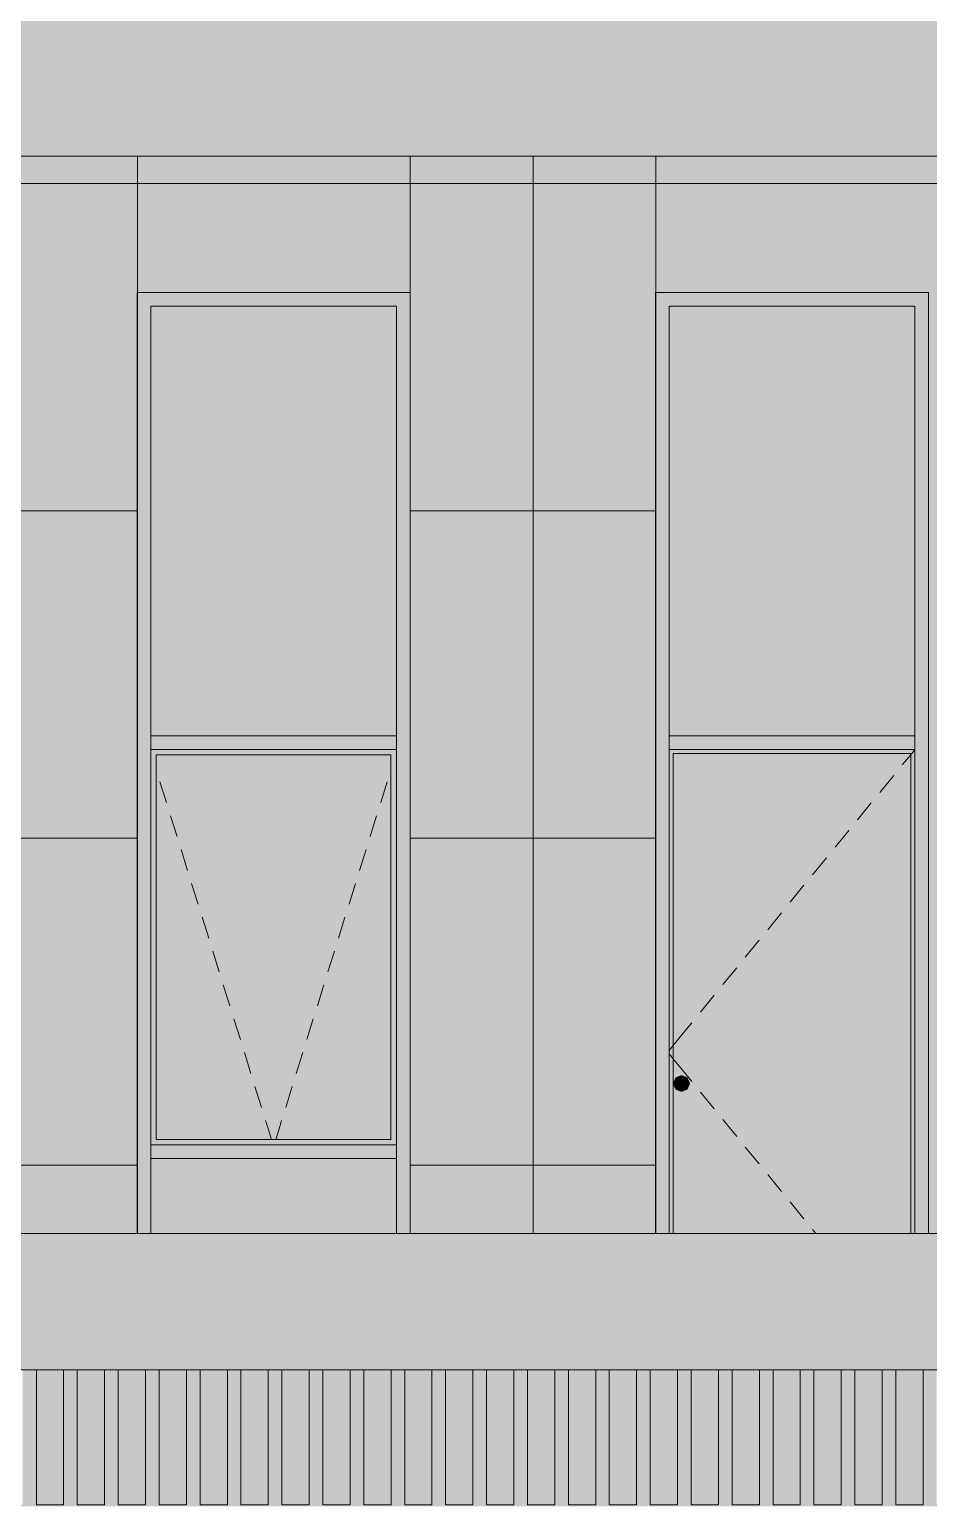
# Model space of a CAD drawing. Header units: millimetres. Extents: x 1499747 to 4230374, y -28481 to 441852.
# Drawn here: x 4114068 to 4117362, y 368581 to 373993 of the extents above; entities that cross this region are included whole.
import ezdxf

# ---------------------------------------------------------------- set-up
doc = ezdxf.new("R2010")
doc.units = ezdxf.units.MM
doc.header["$MEASUREMENT"] = 0
doc.layers.add('Чертеж и Рисунок', color=7, linetype='Continuous')

msp = doc.modelspace()

# ---------------------------------------------------------------- hatches: boundary and pattern name
at = {"layer": 'Чертеж и Рисунок', "linetype": 'Continuous', "lineweight": 0, "true_color": 0xbc9a89}
msp.add_hatch(color=33, dxfattribs=at).paths.add_polyline_path([(4127512.73411, 374028.37184), (4104262.66859, 374028.37184), (4104262.66859, 373528.37108), (4127512.73411, 373528.37108)])
at = {"layer": 'Чертеж и Рисунок', "linetype": 'Continuous', "lineweight": 0, "true_color": 0x868d8e}
msp.add_hatch(color=252, dxfattribs=at).paths.add_polyline_path([(4103762.66783, 373528.37108), (4103762.66783, 363828.35626), (4105062.69981, 363828.35626), (4105062.69981, 368078.36275), (4106062.70134, 368078.36275), (4106062.70134, 363828.35626), (4106962.70272, 363828.35626), (4106962.70272, 368078.36275), (4107962.70424, 368078.36275), (4107962.70424, 363828.35626), (4109187.70612, 363828.35626), (4109187.70612, 368578.36352), (4103892.62803, 368578.36352), (4103892.62803, 369078.36428), (4104523.05899, 369078.36428), (4104523.05899, 369578.36504), (4105062.19981, 369578.36504), (4105062.19981, 373028.37032), (4106062.20134, 373028.37032), (4106062.20134, 369578.36504), (4106962.30272, 369578.36504), (4106962.30272, 373028.37032), (4107962.30424, 373028.37032), (4107962.30424, 369578.36504), (4109763.20699, 369578.36504), (4109763.20699, 373028.37032), (4110763.20852, 373028.37032), (4110763.20852, 369578.36504), (4111662.8099, 369578.36504), (4111662.8099, 373028.37032), (4112662.81142, 373028.37032), (4112662.81142, 369578.36504), (4114462.21417, 369578.36504), (4114462.21417, 373028.37032), (4115462.2157, 373028.37032), (4115462.2157, 369578.36504), (4116362.21708, 369578.36504), (4116362.21708, 373028.37032), (4117362.2186, 373028.37032), (4117362.2186, 369578.36504), (4118512.72036, 369578.36504), (4118512.72036, 369078.36428), (4119262.72151, 369078.36428), (4119262.72151, 373028.37032), (4120262.72304, 373028.37032), (4120262.72304, 369078.36428), (4121162.72441, 369078.36428), (4121162.72441, 373028.37032), (4122162.72594, 373028.37032), (4122162.72594, 369078.36428), (4122662.7267, 369078.36428), (4122662.7267, 373528.37108)])
at = {"layer": 'Чертеж и Рисунок', "linetype": 'Continuous', "lineweight": 0, "true_color": 0x2e2e2e}
for points in [[(4115462.1157, 373028.37032), (4114462.21417, 373028.37032), (4114512.21425, 372978.37024), (4115412.21563, 372978.37024)], [(4114462.21417, 373028.37032), (4114462.21417, 371378.36779), (4114512.21425, 371378.36779), (4114512.21425, 372978.37024)], [(4115462.1157, 373028.37032), (4115412.21563, 372978.37024), (4115412.21563, 371378.36779), (4115462.2157, 371378.36779), (4115462.2157, 373028.37032)], [(4117362.1186, 373028.37032), (4116362.21708, 373028.37032), (4116412.21715, 372978.37024), (4117312.21853, 372978.37024)], [(4116362.21708, 373028.37032), (4116362.21708, 371378.36779), (4116412.21715, 371378.36779), (4116412.21715, 372978.37024)], [(4117312.21853, 371378.36779), (4117362.2186, 371378.36779), (4117362.2186, 373028.37032), (4117362.1186, 373028.37032), (4117312.21853, 372978.37024)], [(4114512.21425, 371403.36783), (4114512.21425, 371353.36776), (4115412.21563, 371353.36776), (4115412.21563, 371403.36783)], [(4117312.21853, 371403.36783), (4116412.21715, 371403.36783), (4116412.21715, 371353.36776), (4117312.21853, 371353.36776)], [(4114462.21417, 371378.36779), (4114462.21417, 369878.3655), (4114512.21425, 369878.3655), (4114512.21425, 371378.36779)], [(4115462.2157, 369878.3655), (4115462.2157, 371378.36779), (4115412.21563, 371378.36779), (4115412.21563, 369878.3655)], [(4116362.21708, 371378.36779), (4116362.21708, 369578.36504), (4116412.21715, 369578.36504), (4116412.21715, 371378.36779)], [(4117312.21853, 371378.36779), (4117312.21853, 369578.36504), (4117362.2186, 369578.36504), (4117362.2186, 371378.36779)], [(4114512.21425, 369903.36554), (4114512.21425, 369853.36546), (4115412.21563, 369853.36546), (4115412.21563, 369903.36554)], [(4114462.21417, 369878.3655), (4114462.21417, 369578.36504), (4114512.21425, 369578.36504), (4114512.21425, 369878.3655)], [(4115412.21563, 369878.3655), (4115412.21563, 369578.36504), (4115462.2157, 369578.36504), (4115462.2157, 369878.3655)], [(4105023.09975, 369078.36428), (4118012.7196, 369078.36428), (4118012.7196, 369578.36504), (4105023.09975, 369578.36504)]]:
    msp.add_hatch(color=250, dxfattribs=at).paths.add_polyline_path(points)
at = {"layer": 'Чертеж и Рисунок', "linetype": 'Continuous', "lineweight": 0, "true_color": 0x84adf9}
for points in [[(4115412.21563, 372978.37024), (4114512.21425, 372978.37024), (4114512.21425, 371403.36783), (4115412.21563, 371403.36783)], [(4117312.21853, 372978.37024), (4116412.21715, 372978.37024), (4116412.21715, 371403.36783), (4117312.21853, 371403.36783)], [(4114532.21428, 369923.36557), (4115392.21559, 369923.36557), (4115392.21559, 371333.36773), (4114532.21428, 371333.36773)], [(4114512.21425, 369853.36546), (4114512.21425, 369578.36504), (4115412.21563, 369578.36504), (4115412.21563, 369853.36546)]]:
    msp.add_hatch(color=161, dxfattribs=at).paths.add_polyline_path(points)
at = {"layer": 'Чертеж и Рисунок', "linetype": 'Continuous', "lineweight": 0, "true_color": 0xf7fdff}
for points in [[(4114512.21425, 369903.36554), (4114532.21428, 369923.36557), (4114532.21428, 371333.36773), (4114512.21425, 371353.36776)], [(4115412.21563, 371353.36776), (4114512.21425, 371353.36776), (4114532.21428, 371333.36773), (4115392.21559, 371333.36773)], [(4115412.21563, 369903.36554), (4115412.21563, 371353.36776), (4115392.21559, 371333.36773), (4115392.21559, 369923.36557)], [(4116412.21715, 369578.36504), (4116427.21718, 369578.36504), (4116427.21718, 371338.36773), (4116412.21715, 371353.36776)], [(4116412.21715, 371353.36776), (4116427.21718, 371338.36773), (4117297.21851, 371338.36773), (4117312.21853, 371353.36776)], [(4117297.21851, 369578.36504), (4117312.21853, 369578.36504), (4117312.21853, 371353.36776), (4117297.21851, 371338.36773)], [(4115412.21563, 369903.36554), (4115392.21559, 369923.36557), (4114532.21428, 369923.36557), (4114512.21425, 369903.36554)]]:
    msp.add_hatch(color=7, dxfattribs=at).paths.add_polyline_path(points)
at = {"layer": 'Чертеж и Рисунок', "linetype": 'Continuous', "lineweight": 0, "true_color": 0x84adf9}
h = msp.add_hatch(color=161, dxfattribs=at)
h.paths.add_polyline_path([(4116427.21718, 371338.36773), (4116427.21718, 369578.36504), (4117297.21851, 369578.36504), (4117297.21851, 371338.36773)])
h.paths.add_polyline_path([(4116427.41718, 370128.36588), (4116436.11719, 370149.46592), (4116457.21722, 370158.16593), (4116478.21725, 370149.46592), (4116486.91727, 370128.36588), (4116478.21725, 370107.36585), (4116457.21722, 370098.66584), (4116436.11719, 370107.36585)], flags=0)
at = {"layer": 'Чертеж и Рисунок', "linetype": 'Continuous', "lineweight": 0, "true_color": 0x6e2a0f}
for points in [[(4116442.2172, 370143.46591), (4116457.21722, 370149.66592), (4116457.21722, 370158.16593), (4116436.11719, 370149.46592)], [(4116457.21722, 370149.66592), (4116472.21724, 370143.46591), (4116478.21725, 370149.46592), (4116457.21722, 370158.16593)], [(4116435.91719, 370128.36588), (4116442.2172, 370143.46591), (4116436.11719, 370149.46592), (4116427.41718, 370128.36588)], [(4116442.2172, 370113.36586), (4116435.91719, 370128.36588), (4116427.41718, 370128.36588), (4116436.11719, 370107.36585)], [(4116440.9172, 370128.36588), (4116445.7172, 370139.8659), (4116442.2172, 370143.46591), (4116435.91719, 370128.36588)], [(4116445.7172, 370116.86587), (4116440.9172, 370128.36588), (4116435.91719, 370128.36588), (4116442.2172, 370113.36586)], [(4116457.21722, 370107.16585), (4116442.2172, 370113.36586), (4116436.11719, 370107.36585), (4116457.21722, 370098.66584)], [(4116445.9172, 370128.36588), (4116449.21721, 370136.3659), (4116445.7172, 370139.8659), (4116440.9172, 370128.36588)], [(4116449.21721, 370120.36587), (4116445.9172, 370128.36588), (4116440.9172, 370128.36588), (4116445.7172, 370116.86587)], [(4116445.7172, 370139.8659), (4116457.21722, 370144.66591), (4116457.21722, 370149.66592), (4116442.2172, 370143.46591)], [(4116457.21722, 370112.16586), (4116445.7172, 370116.86587), (4116442.2172, 370113.36586), (4116457.21722, 370107.16585)], [(4116449.21721, 370136.3659), (4116457.21722, 370139.7659), (4116457.21722, 370144.66591), (4116445.7172, 370139.8659)], [(4116457.21722, 370117.06587), (4116449.21721, 370120.36587), (4116445.7172, 370116.86587), (4116457.21722, 370112.16586)], [(4116446.71721, 370128.36588), (4116449.71721, 370120.96587), (4116455.71722, 370118.56587), (4116455.71722, 370138.2659), (4116449.71721, 370135.8659)], [(4116458.71722, 370135.4659), (4116458.71722, 370138.3659), (4116455.71722, 370138.3659), (4116455.71722, 370135.4659)], [(4116458.71722, 370128.36588), (4116458.71722, 370135.4659), (4116455.71722, 370135.4659), (4116455.71722, 370128.36588)], [(4116458.71722, 370121.36587), (4116458.71722, 370128.36588), (4116455.71722, 370128.36588), (4116455.71722, 370121.36587)], [(4116458.71722, 370118.36587), (4116458.71722, 370121.36587), (4116455.71722, 370121.36587), (4116455.71722, 370118.36587)], [(4116456.01722, 370138.3659), (4116458.41722, 370138.3659), (4116457.21722, 370138.8659)], [(4116456.01722, 370118.36587), (4116457.21722, 370117.86587), (4116458.41722, 370118.36587)], [(4116457.21722, 370144.66591), (4116468.71724, 370139.8659), (4116472.21724, 370143.46591), (4116457.21722, 370149.66592)], [(4116457.21722, 370139.7659), (4116465.21723, 370136.3659), (4116468.71724, 370139.8659), (4116457.21722, 370144.66591)], [(4116465.21723, 370120.36587), (4116457.21722, 370117.06587), (4116457.21722, 370112.16586), (4116468.71724, 370116.86587)], [(4116468.71724, 370116.86587), (4116457.21722, 370112.16586), (4116457.21722, 370107.16585), (4116472.21724, 370113.36586)], [(4116472.21724, 370113.36586), (4116457.21722, 370107.16585), (4116457.21722, 370098.66584), (4116478.21725, 370107.36585)], [(4116458.71722, 370138.2659), (4116458.71722, 370118.56587), (4116464.61723, 370120.96587), (4116467.71724, 370128.36588), (4116464.61723, 370135.8659)], [(4116465.21723, 370136.3659), (4116468.51724, 370128.36588), (4116473.41725, 370128.36588), (4116468.71724, 370139.8659)], [(4116468.51724, 370128.36588), (4116465.21723, 370120.36587), (4116468.71724, 370116.86587), (4116473.41725, 370128.36588)], [(4116468.71724, 370139.8659), (4116473.41725, 370128.36588), (4116478.41725, 370128.36588), (4116472.21724, 370143.46591)], [(4116473.41725, 370128.36588), (4116468.71724, 370116.86587), (4116472.21724, 370113.36586), (4116478.41725, 370128.36588)], [(4116472.21724, 370143.46591), (4116478.41725, 370128.36588), (4116486.91727, 370128.36588), (4116478.21725, 370149.46592)], [(4116478.41725, 370128.36588), (4116472.21724, 370113.36586), (4116478.21725, 370107.36585), (4116486.91727, 370128.36588)]]:
    msp.add_hatch(color=26, dxfattribs=at).paths.add_polyline_path(points)
h = msp.add_hatch(color=26, dxfattribs=at)
h.paths.add_polyline_path([(4116445.9172, 370128.36588), (4116449.21721, 370120.36587), (4116457.21722, 370117.06587), (4116465.21723, 370120.36587), (4116468.51724, 370128.36588), (4116465.21723, 370136.3659), (4116457.21722, 370139.7659), (4116449.21721, 370136.3659)])
h.paths.add_polyline_path([(4116446.71721, 370128.36588), (4116449.71721, 370135.8659), (4116455.71722, 370138.2659), (4116455.71722, 370138.3659), (4116456.01722, 370138.3659), (4116457.21722, 370138.8659), (4116458.41722, 370138.3659), (4116458.71722, 370138.3659), (4116458.71722, 370138.2659), (4116464.61723, 370135.8659), (4116467.71724, 370128.36588), (4116464.61723, 370120.96587), (4116458.71722, 370118.56587), (4116458.71722, 370118.36587), (4116458.41722, 370118.36587), (4116457.21722, 370117.86587), (4116456.01722, 370118.36587), (4116455.71722, 370118.36587), (4116455.71722, 370118.56587), (4116449.71721, 370120.96587)], flags=0)
at = {"layer": 'Чертеж и Рисунок', "linetype": 'Continuous', "lineweight": 0, "true_color": 0xffffff}
msp.add_hatch(color=7, dxfattribs=at).paths.add_polyline_path([(4105092.69986, 369078.36428), (4105023.09975, 369078.36428), (4105023.09975, 368578.36352), (4118012.7196, 368578.36352), (4118012.7196, 369078.36428), (4117942.71949, 369078.36428), (4117942.71949, 368583.76352), (4117842.71934, 368583.76352), (4117842.71934, 369078.36428), (4117792.71926, 369078.36428), (4117792.71926, 368583.76352), (4117692.71911, 368583.76352), (4117692.71911, 369078.36428), (4117642.71903, 369078.36428), (4117642.71903, 368583.76352), (4117542.71888, 368583.76352), (4117542.71888, 369078.36428), (4117492.7188, 369078.36428), (4117492.7188, 368583.76352), (4117392.71865, 368583.76352), (4117392.71865, 369078.36428), (4117342.71857, 369078.36428), (4117342.71857, 368583.76352), (4117242.71842, 368583.76352), (4117242.71842, 369078.36428), (4117192.71835, 369078.36428), (4117192.71835, 368583.76352), (4117092.71819, 368583.76352), (4117092.71819, 369078.36428), (4117042.71812, 369078.36428), (4117042.71812, 368583.76352), (4116942.71796, 368583.76352), (4116942.71796, 369078.36428), (4116892.71789, 369078.36428), (4116892.71789, 368583.76352), (4116792.71773, 368583.76352), (4116792.71773, 369078.36428), (4116742.71766, 369078.36428), (4116742.71766, 368583.76352), (4116642.71751, 368583.76352), (4116642.71751, 369078.36428), (4116592.71743, 369078.36428), (4116592.71743, 368583.76352), (4116492.71728, 368583.76352), (4116492.71728, 369078.36428), (4116442.7172, 369078.36428), (4116442.7172, 368583.76352), (4116342.71705, 368583.76352), (4116342.71705, 369078.36428), (4116292.71697, 369078.36428), (4116292.71697, 368583.76352), (4116192.71682, 368583.76352), (4116192.71682, 369078.36428), (4116142.71674, 369078.36428), (4116142.71674, 368583.76352), (4116042.71659, 368583.76352), (4116042.71659, 369078.36428), (4115992.71651, 369078.36428), (4115992.71651, 368583.76352), (4115892.71636, 368583.76352), (4115892.71636, 369078.36428), (4115842.71628, 369078.36428), (4115842.71628, 368583.76352), (4115742.71613, 368583.76352), (4115742.71613, 369078.36428), (4115692.71605, 369078.36428), (4115692.71605, 368583.76352), (4115592.7159, 368583.76352), (4115592.7159, 369078.36428), (4115542.71582, 369078.36428), (4115542.71582, 368583.76352), (4115442.71567, 368583.76352), (4115442.71567, 369078.36428), (4115392.7156, 369078.36428), (4115392.7156, 368583.76352), (4115292.71544, 368583.76352), (4115292.71544, 369078.36428), (4115242.71537, 369078.36428), (4115242.71537, 368583.76352), (4115142.71521, 368583.76352), (4115142.71521, 369078.36428), (4115092.71514, 369078.36428), (4115092.71514, 368583.76352), (4114992.71498, 368583.76352), (4114992.71498, 369078.36428), (4114942.71491, 369078.36428), (4114942.71491, 368583.76352), (4114842.71476, 368583.76352), (4114842.71476, 369078.36428), (4114792.71468, 369078.36428), (4114792.71468, 368583.76352), (4114692.71453, 368583.76352), (4114692.71453, 369078.36428), (4114642.71445, 369078.36428), (4114642.71445, 368583.76352), (4114542.7143, 368583.76352), (4114542.7143, 369078.36428), (4114492.71422, 369078.36428), (4114492.71422, 368583.76352), (4114392.71407, 368583.76352), (4114392.71407, 369078.36428), (4114342.71399, 369078.36428), (4114342.71399, 368583.76352), (4114242.71384, 368583.76352), (4114242.71384, 369078.36428), (4114192.71376, 369078.36428), (4114192.71376, 368583.76352), (4114092.71361, 368583.76352), (4114092.71361, 369078.36428), (4114042.71353, 369078.36428), (4114042.71353, 368583.76352), (4113942.71338, 368583.76352), (4113942.71338, 369078.36428), (4113892.7133, 369078.36428), (4113892.7133, 368583.76352), (4113792.71315, 368583.76352), (4113792.71315, 369078.36428), (4113742.71307, 369078.36428), (4113742.71307, 368583.76352), (4113642.71292, 368583.76352), (4113642.71292, 369078.36428), (4113592.71285, 369078.36428), (4113592.71285, 368583.76352), (4113492.71269, 368583.76352), (4113492.71269, 369078.36428), (4113442.71262, 369078.36428), (4113442.71262, 368583.76352), (4113342.71246, 368583.76352), (4113342.71246, 369078.36428), (4113292.71239, 369078.36428), (4113292.71239, 368583.76352), (4113192.71223, 368583.76352), (4113192.71223, 369078.36428), (4113142.71216, 369078.36428), (4113142.71216, 368583.76352), (4113042.71201, 368583.76352), (4113042.71201, 369078.36428), (4112992.71193, 369078.36428), (4112992.71193, 368583.76352), (4112892.71178, 368583.76352), (4112892.71178, 369078.36428), (4112842.7117, 369078.36428), (4112842.7117, 368583.76352), (4112742.71155, 368583.76352), (4112742.71155, 369078.36428), (4112692.71147, 369078.36428), (4112692.71147, 368583.76352), (4112592.71132, 368583.76352), (4112592.71132, 369078.36428), (4112542.71124, 369078.36428), (4112542.71124, 368583.76352), (4112442.71109, 368583.76352), (4112442.71109, 369078.36428), (4112392.71101, 369078.36428), (4112392.71101, 368583.76352), (4112292.71086, 368583.76352), (4112292.71086, 369078.36428), (4112242.71078, 369078.36428), (4112242.71078, 368583.76352), (4112142.71063, 368583.76352), (4112142.71063, 369078.36428), (4112092.71055, 369078.36428), (4112092.71055, 368583.76352), (4111992.7104, 368583.76352), (4111992.7104, 369078.36428), (4111942.71032, 369078.36428), (4111942.71032, 368583.76352), (4111842.71017, 368583.76352), (4111842.71017, 369078.36428), (4111792.7101, 369078.36428), (4111792.7101, 368583.76352), (4111692.70994, 368583.76352), (4111692.70994, 369078.36428), (4111642.70987, 369078.36428), (4111642.70987, 368583.76352), (4111542.70971, 368583.76352), (4111542.70971, 369078.36428), (4111492.70964, 369078.36428), (4111492.70964, 368583.76352), (4111392.70948, 368583.76352), (4111392.70948, 369078.36428), (4111342.70941, 369078.36428), (4111342.70941, 368583.76352), (4111242.70926, 368583.76352), (4111242.70926, 369078.36428), (4111192.70918, 369078.36428), (4111192.70918, 368583.76352), (4111092.70903, 368583.76352), (4111092.70903, 369078.36428), (4111042.70895, 369078.36428), (4111042.70895, 368583.76352), (4110942.7088, 368583.76352), (4110942.7088, 369078.36428), (4110892.70872, 369078.36428), (4110892.70872, 368583.76352), (4110792.70857, 368583.76352), (4110792.70857, 369078.36428), (4110742.70849, 369078.36428), (4110742.70849, 368583.76352), (4110642.70834, 368583.76352), (4110642.70834, 369078.36428), (4110592.70826, 369078.36428), (4110592.70826, 368583.76352), (4110492.70811, 368583.76352), (4110492.70811, 369078.36428), (4110442.70803, 369078.36428), (4110442.70803, 368583.76352), (4110342.70788, 368583.76352), (4110342.70788, 369078.36428), (4110292.7078, 369078.36428), (4110292.7078, 368583.76352), (4110192.70765, 368583.76352), (4110192.70765, 369078.36428), (4110142.70757, 369078.36428), (4110142.70757, 368583.76352), (4110042.70742, 368583.76352), (4110042.70742, 369078.36428), (4109992.70735, 369078.36428), (4109992.70735, 368583.76352), (4109892.70719, 368583.76352), (4109892.70719, 369078.36428), (4109842.70712, 369078.36428), (4109842.70712, 368583.76352), (4109742.70696, 368583.76352), (4109742.70696, 369078.36428), (4109692.70689, 369078.36428), (4109692.70689, 368583.76352), (4109592.70673, 368583.76352), (4109592.70673, 369078.36428), (4109542.70666, 369078.36428), (4109542.70666, 368583.76352), (4109442.70651, 368583.76352), (4109442.70651, 369078.36428), (4109392.70643, 369078.36428), (4109392.70643, 368583.76352), (4109292.70628, 368583.76352), (4109292.70628, 369078.36428), (4109242.7062, 369078.36428), (4109242.7062, 368583.76352), (4109142.70605, 368583.76352), (4109142.70605, 369078.36428), (4109092.70597, 369078.36428), (4109092.70597, 368583.76352), (4108992.70582, 368583.76352), (4108992.70582, 369078.36428), (4108942.70574, 369078.36428), (4108942.70574, 368583.76352), (4108842.70559, 368583.76352), (4108842.70559, 369078.36428), (4108792.70551, 369078.36428), (4108792.70551, 368583.76352), (4108692.70536, 368583.76352), (4108692.70536, 369078.36428), (4108642.70528, 369078.36428), (4108642.70528, 368583.76352), (4108542.70513, 368583.76352), (4108542.70513, 369078.36428), (4108492.70505, 369078.36428), (4108492.70505, 368583.76352), (4108392.7049, 368583.76352), (4108392.7049, 369078.36428), (4108342.70482, 369078.36428), (4108342.70482, 368583.76352), (4108242.70467, 368583.76352), (4108242.70467, 369078.36428), (4108192.7046, 369078.36428), (4108192.7046, 368583.76352), (4108092.70444, 368583.76352), (4108092.70444, 369078.36428), (4108042.70437, 369078.36428), (4108042.70437, 368583.76352), (4107942.70421, 368583.76352), (4107942.70421, 369078.36428), (4107892.70414, 369078.36428), (4107892.70414, 368583.76352), (4107792.70398, 368583.76352), (4107792.70398, 369078.36428), (4107742.70391, 369078.36428), (4107742.70391, 368583.76352), (4107642.70376, 368583.76352), (4107642.70376, 369078.36428), (4107592.70368, 369078.36428), (4107592.70368, 368583.76352), (4107492.70353, 368583.76352), (4107492.70353, 369078.36428), (4107442.70345, 369078.36428), (4107442.70345, 368583.76352), (4107342.7033, 368583.76352), (4107342.7033, 369078.36428), (4107292.70322, 369078.36428), (4107292.70322, 368583.76352), (4107192.70307, 368583.76352), (4107192.70307, 369078.36428), (4107142.70299, 369078.36428), (4107142.70299, 368583.76352), (4107042.70284, 368583.76352), (4107042.70284, 369078.36428), (4106992.70276, 369078.36428), (4106992.70276, 368583.76352), (4106892.70261, 368583.76352), (4106892.70261, 369078.36428), (4106842.70253, 369078.36428), (4106842.70253, 368583.76352), (4106742.70238, 368583.76352), (4106742.70238, 369078.36428), (4106692.7023, 369078.36428), (4106692.7023, 368583.76352), (4106592.70215, 368583.76352), (4106592.70215, 369078.36428), (4106542.70207, 369078.36428), (4106542.70207, 368583.76352), (4106442.70192, 368583.76352), (4106442.70192, 369078.36428), (4106392.70185, 369078.36428), (4106392.70185, 368583.76352), (4106292.70169, 368583.76352), (4106292.70169, 369078.36428), (4106242.70162, 369078.36428), (4106242.70162, 368583.76352), (4106142.70146, 368583.76352), (4106142.70146, 369078.36428), (4106092.70139, 369078.36428), (4106092.70139, 368583.76352), (4105992.70123, 368583.76352), (4105992.70123, 369078.36428), (4105942.70116, 369078.36428), (4105942.70116, 368583.76352), (4105842.70101, 368583.76352), (4105842.70101, 369078.36428), (4105792.70093, 369078.36428), (4105792.70093, 368583.76352), (4105692.70078, 368583.76352), (4105692.70078, 369078.36428), (4105642.7007, 369078.36428), (4105642.7007, 368583.76352), (4105542.70055, 368583.76352), (4105542.70055, 369078.36428), (4105492.70047, 369078.36428), (4105492.70047, 368583.76352), (4105392.70032, 368583.76352), (4105392.70032, 369078.36428), (4105342.70024, 369078.36428), (4105342.70024, 368583.76352), (4105242.70009, 368583.76352), (4105242.70009, 369078.36428), (4105192.70001, 369078.36428), (4105192.70001, 368583.76352), (4105092.69986, 368583.76352)])
at = {"layer": 'Чертеж и Рисунок', "linetype": 'Continuous', "lineweight": 0, "true_color": 0x3264ff}
for points in [[(4114092.71361, 369078.36428), (4114092.71361, 368583.76352), (4114192.71376, 368583.76352), (4114192.71376, 369078.36428)], [(4114242.71384, 369078.36428), (4114242.71384, 368583.76352), (4114342.71399, 368583.76352), (4114342.71399, 369078.36428)], [(4114542.7143, 369078.36428), (4114542.7143, 368583.76352), (4114642.71445, 368583.76352), (4114642.71445, 369078.36428)], [(4114692.71453, 369078.36428), (4114692.71453, 368583.76352), (4114792.71468, 368583.76352), (4114792.71468, 369078.36428)], [(4114842.71476, 369078.36428), (4114842.71476, 368583.76352), (4114942.71491, 368583.76352), (4114942.71491, 369078.36428)], [(4114992.71498, 369078.36428), (4114992.71498, 368583.76352), (4115092.71514, 368583.76352), (4115092.71514, 369078.36428)], [(4115142.71521, 369078.36428), (4115142.71521, 368583.76352), (4115242.71537, 368583.76352), (4115242.71537, 369078.36428)], [(4115292.71544, 369078.36428), (4115292.71544, 368583.76352), (4115392.7156, 368583.76352), (4115392.7156, 369078.36428)], [(4115742.71613, 369078.36428), (4115742.71613, 368583.76352), (4115842.71628, 368583.76352), (4115842.71628, 369078.36428)], [(4115892.71636, 369078.36428), (4115892.71636, 368583.76352), (4115992.71651, 368583.76352), (4115992.71651, 369078.36428)], [(4116042.71659, 369078.36428), (4116042.71659, 368583.76352), (4116142.71674, 368583.76352), (4116142.71674, 369078.36428)], [(4116492.71728, 369078.36428), (4116492.71728, 368583.76352), (4116592.71743, 368583.76352), (4116592.71743, 369078.36428)], [(4116642.71751, 369078.36428), (4116642.71751, 368583.76352), (4116742.71766, 368583.76352), (4116742.71766, 369078.36428)]]:
    msp.add_hatch(color=150, dxfattribs=at).paths.add_polyline_path(points)
at = {"layer": 'Чертеж и Рисунок', "linetype": 'Continuous', "lineweight": 0, "true_color": 0xfcfb00}
for points in [[(4114392.71407, 369078.36428), (4114392.71407, 368583.76352), (4114492.71422, 368583.76352), (4114492.71422, 369078.36428)], [(4115442.71567, 368583.76352), (4115542.71582, 368583.76352), (4115542.71582, 369078.36428), (4115442.71567, 369078.36428)], [(4115592.7159, 369078.36428), (4115592.7159, 368583.76352), (4115692.71605, 368583.76352), (4115692.71605, 369078.36428)], [(4116792.71773, 369078.36428), (4116792.71773, 368583.76352), (4116892.71789, 368583.76352), (4116892.71789, 369078.36428)], [(4116942.71796, 369078.36428), (4116942.71796, 368583.76352), (4117042.71812, 368583.76352), (4117042.71812, 369078.36428)], [(4117092.71819, 369078.36428), (4117092.71819, 368583.76352), (4117192.71835, 368583.76352), (4117192.71835, 369078.36428)], [(4117242.71842, 369078.36428), (4117242.71842, 368583.76352), (4117342.71857, 368583.76352), (4117342.71857, 369078.36428)]]:
    msp.add_hatch(color=2, dxfattribs=at).paths.add_polyline_path(points)
at = {"layer": 'Чертеж и Рисунок', "linetype": 'Continuous', "lineweight": 0, "true_color": 0xec4f13}
for points in [[(4116192.71682, 369078.36428), (4116192.71682, 368583.76352), (4116292.71697, 368583.76352), (4116292.71697, 369078.36428)], [(4116342.71705, 369078.36428), (4116342.71705, 368583.76352), (4116442.7172, 368583.76352), (4116442.7172, 369078.36428)]]:
    msp.add_hatch(color=20, dxfattribs=at).paths.add_polyline_path(points)

# ---------------------------------------------------------------- linework, layer by layer
at = {"layer": 'Чертеж и Рисунок', "color": 7, "linetype": 'Continuous', "lineweight": 5}
for points in [[(4104262.66859, 373528.37108), (4127512.73411, 373528.37108)], [(4114462.21417, 369578.36504), (4114462.21417, 373028.37032)], [(4114462.21417, 373028.37032), (4115462.2157, 373028.37032)], [(4115462.2157, 373028.37032), (4115462.2157, 369578.36504)], [(4116362.21708, 369578.36504), (4116362.21708, 373028.37032)], [(4116362.21708, 373028.37032), (4117362.2186, 373028.37032)], [(4117362.2186, 373028.37032), (4117362.2186, 369578.36504)], [(4115412.21563, 372978.37024), (4114512.21425, 372978.37024)], [(4114512.21425, 371403.36783), (4114512.21425, 372978.37024)], [(4115412.21563, 371403.36783), (4115412.21563, 372978.37024)], [(4117312.21853, 372978.37024), (4116412.21715, 372978.37024)], [(4116412.21715, 371403.36783), (4116412.21715, 372978.37024)], [(4117312.21853, 371378.36779), (4117312.21853, 372978.37024)], [(4114512.21425, 371378.36779), (4114512.21425, 371403.36783)], [(4115412.21563, 371403.36783), (4114512.21425, 371403.36783)], [(4115412.21563, 371378.36779), (4115412.21563, 371403.36783)], [(4116412.21715, 371378.36779), (4116412.21715, 371403.36783)], [(4116412.21715, 371403.36783), (4117312.21853, 371403.36783)], [(4114512.21425, 371353.36776), (4114512.21425, 371378.36779)], [(4115412.21563, 371353.36776), (4114512.21425, 371353.36776)], [(4114512.21425, 369903.36554), (4114512.21425, 371353.36776)], [(4115412.21563, 371353.36776), (4115412.21563, 371378.36779)], [(4115412.21563, 369903.36554), (4115412.21563, 371353.36776)], [(4116412.21715, 371353.36776), (4116412.21715, 371378.36779)], [(4116412.21715, 371353.36776), (4117312.21853, 371353.36776)], [(4116412.21715, 369578.36504), (4116412.21715, 371353.36776)], [(4117312.21853, 369578.36504), (4117312.21853, 371378.36779)], [(4114532.21428, 371333.36773), (4114532.21428, 369923.36557)], [(4115392.21559, 371333.36773), (4114532.21428, 371333.36773)], [(4115392.21559, 369923.36557), (4115392.21559, 371333.36773)], [(4117297.21851, 371338.36773), (4116427.21718, 371338.36773)], [(4116427.21718, 371338.36773), (4116427.21718, 369578.36504)], [(4117297.21851, 369578.36504), (4117297.21851, 371338.36773)], [(4116457.21722, 370158.16593), (4116436.11719, 370149.46592)], [(4116478.21725, 370149.46592), (4116457.21722, 370158.16593)], [(4116436.11719, 370149.46592), (4116427.41718, 370128.36588)], [(4116427.41718, 370128.36588), (4116436.11719, 370107.36585)], [(4116436.11719, 370107.36585), (4116457.21722, 370098.66584)], [(4116449.21721, 370136.3659), (4116445.9172, 370128.36588)], [(4116445.9172, 370128.36588), (4116449.21721, 370120.36587)], [(4116449.71721, 370135.8659), (4116446.71721, 370128.36588)], [(4116446.71721, 370128.36588), (4116449.71721, 370120.96587)], [(4116457.21722, 370139.7659), (4116449.21721, 370136.3659)], [(4116449.21721, 370120.36587), (4116457.21722, 370117.06587)], [(4116455.71722, 370138.2659), (4116449.71721, 370135.8659)], [(4116449.71721, 370120.96587), (4116455.71722, 370118.56587)], [(4116455.71722, 370135.4659), (4116455.71722, 370138.3659)], [(4116456.01722, 370138.3659), (4116455.71722, 370138.3659)], [(4116455.71722, 370128.36588), (4116455.71722, 370135.4659)], [(4116455.71722, 370121.36587), (4116455.71722, 370128.36588)], [(4116455.71722, 370118.36587), (4116455.71722, 370121.36587)], [(4116456.01722, 370118.36587), (4116455.71722, 370118.36587)], [(4116457.21722, 370138.8659), (4116456.01722, 370138.3659)], [(4116458.41722, 370138.3659), (4116456.01722, 370138.3659)], [(4116456.01722, 370118.36587), (4116457.21722, 370117.86587)], [(4116458.41722, 370118.36587), (4116456.01722, 370118.36587)], [(4116465.21723, 370136.3659), (4116457.21722, 370139.7659)], [(4116458.41722, 370138.3659), (4116457.21722, 370138.8659)], [(4116457.21722, 370117.06587), (4116465.21723, 370120.36587)], [(4116457.21722, 370117.86587), (4116458.41722, 370118.36587)], [(4116457.21722, 370098.66584), (4116478.21725, 370107.36585)], [(4116458.71722, 370138.3659), (4116458.41722, 370138.3659)], [(4116458.71722, 370118.36587), (4116458.41722, 370118.36587)], [(4116458.71722, 370135.4659), (4116458.71722, 370138.3659)], [(4116464.61723, 370135.8659), (4116458.71722, 370138.2659)], [(4116458.71722, 370128.36588), (4116458.71722, 370135.4659)], [(4116458.71722, 370121.36587), (4116458.71722, 370128.36588)], [(4116458.71722, 370118.36587), (4116458.71722, 370121.36587)], [(4116458.71722, 370118.56587), (4116464.61723, 370120.96587)], [(4116467.71724, 370128.36588), (4116464.61723, 370135.8659)], [(4116464.61723, 370120.96587), (4116467.71724, 370128.36588)], [(4116468.51724, 370128.36588), (4116465.21723, 370136.3659)], [(4116465.21723, 370120.36587), (4116468.51724, 370128.36588)], [(4116486.91727, 370128.36588), (4116478.21725, 370149.46592)], [(4116478.21725, 370107.36585), (4116486.91727, 370128.36588)], [(4114512.21425, 369878.3655), (4114512.21425, 369903.36554)], [(4115412.21563, 369903.36554), (4114512.21425, 369903.36554)], [(4114532.21428, 369923.36557), (4115392.21559, 369923.36557)], [(4115412.21563, 369878.3655), (4115412.21563, 369903.36554)], [(4114512.21425, 369853.36546), (4114512.21425, 369878.3655)], [(4115412.21563, 369853.36546), (4114512.21425, 369853.36546)], [(4114512.21425, 369578.36504), (4114512.21425, 369853.36546)], [(4115412.21563, 369853.36546), (4115412.21563, 369878.3655)], [(4115412.21563, 369578.36504), (4115412.21563, 369853.36546)], [(4105023.09975, 369578.36504), (4118012.7196, 369578.36504)], [(4105023.09975, 369078.36428), (4118012.7196, 369078.36428)], [(4114092.71361, 368583.76352), (4114092.71361, 369078.36428)], [(4114192.71376, 368583.76352), (4114192.71376, 369078.36428)], [(4114242.71384, 368583.76352), (4114242.71384, 369078.36428)], [(4114342.71399, 368583.76352), (4114342.71399, 369078.36428)], [(4114392.71407, 368583.76352), (4114392.71407, 369078.36428)], [(4114492.71422, 368583.76352), (4114492.71422, 369078.36428)], [(4114542.7143, 368583.76352), (4114542.7143, 369078.36428)], [(4114642.71445, 368583.76352), (4114642.71445, 369078.36428)], [(4114692.71453, 368583.76352), (4114692.71453, 369078.36428)], [(4114792.71468, 368583.76352), (4114792.71468, 369078.36428)], [(4114842.71476, 368583.76352), (4114842.71476, 369078.36428)], [(4114942.71491, 368583.76352), (4114942.71491, 369078.36428)], [(4114992.71498, 368583.76352), (4114992.71498, 369078.36428)], [(4115092.71514, 368583.76352), (4115092.71514, 369078.36428)], [(4115142.71521, 368583.76352), (4115142.71521, 369078.36428)], [(4115242.71537, 368583.76352), (4115242.71537, 369078.36428)], [(4115292.71544, 368583.76352), (4115292.71544, 369078.36428)], [(4115392.7156, 368583.76352), (4115392.7156, 369078.36428)], [(4115442.71567, 368583.76352), (4115442.71567, 369078.36428)], [(4115542.71582, 368583.76352), (4115542.71582, 369078.36428)], [(4115592.7159, 368583.76352), (4115592.7159, 369078.36428)], [(4115692.71605, 368583.76352), (4115692.71605, 369078.36428)], [(4115742.71613, 368583.76352), (4115742.71613, 369078.36428)], [(4115842.71628, 368583.76352), (4115842.71628, 369078.36428)], [(4115892.71636, 368583.76352), (4115892.71636, 369078.36428)], [(4115992.71651, 368583.76352), (4115992.71651, 369078.36428)], [(4116042.71659, 368583.76352), (4116042.71659, 369078.36428)], [(4116142.71674, 368583.76352), (4116142.71674, 369078.36428)], [(4116192.71682, 368583.76352), (4116192.71682, 369078.36428)], [(4116292.71697, 368583.76352), (4116292.71697, 369078.36428)], [(4116342.71705, 368583.76352), (4116342.71705, 369078.36428)], [(4116442.7172, 368583.76352), (4116442.7172, 369078.36428)], [(4116492.71728, 368583.76352), (4116492.71728, 369078.36428)], [(4116592.71743, 368583.76352), (4116592.71743, 369078.36428)], [(4116642.71751, 368583.76352), (4116642.71751, 369078.36428)], [(4116742.71766, 368583.76352), (4116742.71766, 369078.36428)], [(4116792.71773, 368583.76352), (4116792.71773, 369078.36428)], [(4116892.71789, 368583.76352), (4116892.71789, 369078.36428)], [(4116942.71796, 368583.76352), (4116942.71796, 369078.36428)], [(4117042.71812, 368583.76352), (4117042.71812, 369078.36428)], [(4117092.71819, 368583.76352), (4117092.71819, 369078.36428)], [(4117192.71835, 368583.76352), (4117192.71835, 369078.36428)], [(4117242.71842, 368583.76352), (4117242.71842, 369078.36428)], [(4117342.71857, 368583.76352), (4117342.71857, 369078.36428)], [(4114092.71361, 368583.76352), (4114192.71376, 368583.76352)], [(4114242.71384, 368583.76352), (4114342.71399, 368583.76352)], [(4114392.71407, 368583.76352), (4114492.71422, 368583.76352)], [(4114542.7143, 368583.76352), (4114642.71445, 368583.76352)], [(4114692.71453, 368583.76352), (4114792.71468, 368583.76352)], [(4114842.71476, 368583.76352), (4114942.71491, 368583.76352)], [(4114992.71498, 368583.76352), (4115092.71514, 368583.76352)], [(4115142.71521, 368583.76352), (4115242.71537, 368583.76352)], [(4115292.71544, 368583.76352), (4115392.7156, 368583.76352)], [(4115442.71567, 368583.76352), (4115542.71582, 368583.76352)], [(4115592.7159, 368583.76352), (4115692.71605, 368583.76352)], [(4115742.71613, 368583.76352), (4115842.71628, 368583.76352)], [(4115892.71636, 368583.76352), (4115992.71651, 368583.76352)], [(4116042.71659, 368583.76352), (4116142.71674, 368583.76352)], [(4116192.71682, 368583.76352), (4116292.71697, 368583.76352)], [(4116342.71705, 368583.76352), (4116442.7172, 368583.76352)], [(4116492.71728, 368583.76352), (4116592.71743, 368583.76352)], [(4116642.71751, 368583.76352), (4116742.71766, 368583.76352)], [(4116792.71773, 368583.76352), (4116892.71789, 368583.76352)], [(4116942.71796, 368583.76352), (4117042.71812, 368583.76352)], [(4117092.71819, 368583.76352), (4117192.71835, 368583.76352)], [(4117242.71842, 368583.76352), (4117342.71857, 368583.76352)]]:
    msp.add_lwpolyline(points, dxfattribs=at)
at = {"layer": 'Чертеж и Рисунок', "color": 253, "linetype": 'Continuous', "lineweight": 5, "true_color": 0xaaaaaa}
for points in [[(4114463.11418, 373528.37108), (4114463.11418, 369578.36504)], [(4115462.5157, 373528.37108), (4115462.5157, 369578.36504)], [(4115913.01639, 373528.37108), (4115913.01639, 373425.97092)], [(4116363.31708, 373528.37108), (4116363.31708, 369578.36504)], [(4122662.7267, 373428.37093), (4103762.66783, 373428.37093)], [(4115913.01639, 373425.97092), (4115913.01639, 369578.36504)], [(4114463.41418, 372228.36909), (4112662.51142, 372228.36909)], [(4116362.21708, 372228.36909), (4115462.5157, 372228.36909)], [(4114463.41418, 371028.36726), (4112662.51142, 371028.36726)], [(4116362.21708, 371028.36726), (4115462.5157, 371028.36726)], [(4114463.41418, 369828.36543), (4112662.51142, 369828.36543)], [(4116362.21708, 369828.36543), (4115462.5157, 369828.36543)]]:
    msp.add_lwpolyline(points, dxfattribs=at)
at = {"layer": 'Чертеж и Рисунок', "color": 23, "linetype": 'Continuous', "lineweight": 5, "true_color": 0xbf8080}
for points in [[(4117312.21853, 371352.26775), (4117297.21851, 371333.86773)], [(4117297.21851, 371333.86773), (4117266.61846, 371296.46767)], [(4117235.01841, 371257.66761), (4117184.41833, 371195.66752)], [(4114545.8143, 371234.26757), (4114569.71434, 371157.96746)], [(4115378.51557, 371234.26757), (4115354.71554, 371157.96746)], [(4117152.81828, 371156.96746), (4117102.21821, 371094.96736)], [(4114584.51436, 371110.16738), (4114608.3144, 371033.76727)], [(4115339.81551, 371110.16738), (4115316.01548, 371033.76727)], [(4117070.61816, 371056.2673), (4117020.01808, 370994.26721)], [(4114623.21442, 370986.06719), (4114647.01446, 370909.66708)], [(4115301.11546, 370986.06719), (4115277.31542, 370909.66708)], [(4116988.41803, 370955.56715), (4116937.81796, 370893.56705)], [(4114661.91448, 370861.96701), (4114685.71452, 370785.56689)], [(4115262.5154, 370861.96701), (4115238.71536, 370785.56689)], [(4116906.21791, 370854.86699), (4116855.61783, 370792.8669)], [(4116824.01778, 370754.16684), (4116773.4177, 370692.16675)], [(4114700.61454, 370737.86682), (4114724.41457, 370661.4667)], [(4115223.81534, 370737.86682), (4115200.0153, 370661.4667)], [(4116741.81766, 370653.36669), (4116691.21758, 370591.46659)], [(4114739.2146, 370613.76663), (4114763.01463, 370537.36651)], [(4115185.11528, 370613.76663), (4115161.31524, 370537.36651)], [(4116659.61753, 370552.66653), (4116609.01745, 370490.66644)], [(4114777.91466, 370489.66644), (4114801.71469, 370413.26632)], [(4115146.41522, 370489.66644), (4115122.61518, 370413.26632)], [(4116577.41741, 370451.96638), (4116526.81733, 370389.96628)], [(4114816.61472, 370365.46625), (4114840.41475, 370289.16613)], [(4115107.71516, 370365.46625), (4115083.91512, 370289.16613)], [(4116495.21728, 370351.26623), (4116457.81722, 370305.36615)], [(4116427.21718, 370267.8661), (4116412.21715, 370249.56607)], [(4116457.81722, 370305.36615), (4116427.21718, 370267.8661)], [(4114855.31477, 370241.36606), (4114879.11481, 370165.06594)], [(4115069.1151, 370241.36606), (4115045.31506, 370165.06594)], [(4116427.21718, 370218.86602), (4116412.21715, 370237.26605)], [(4116457.81722, 370181.46597), (4116427.21718, 370218.86602)], [(4116495.21728, 370135.5659), (4116457.81722, 370181.46597)], [(4114894.01483, 370117.26587), (4114917.81487, 370040.86575)], [(4115030.41504, 370117.26587), (4115006.61501, 370040.86575)], [(4116577.41741, 370034.86574), (4116526.81733, 370096.86584)], [(4114932.61489, 369993.16568), (4114938.4149, 369974.76565)], [(4114991.71498, 369993.16568), (4114986.01497, 369974.76565)], [(4116659.61753, 369934.16559), (4116609.01745, 369996.06568)], [(4114938.4149, 369974.76565), (4114954.41493, 369923.36557)], [(4114986.01497, 369974.76565), (4114970.01495, 369923.36557)], [(4116741.81766, 369833.36543), (4116691.21758, 369895.36553)], [(4116824.01778, 369732.66528), (4116773.4177, 369794.66537)], [(4116906.21791, 369631.96513), (4116855.61783, 369693.96522)], [(4116949.91797, 369578.36504), (4116937.81796, 369593.26507)]]:
    msp.add_lwpolyline(points, dxfattribs=at)
at = {"layer": 'Чертеж и Рисунок', "color": 1, "linetype": 'Continuous', "lineweight": 0}
for points in [[(4114253.71386, 369078.36428), (4114394.91407, 369078.36428)], [(4114606.51439, 369078.36428), (4115135.7152, 369078.36428)], [(4115347.41553, 369078.36428), (4115488.51574, 369078.36428)], [(4115700.11607, 369078.36428), (4116229.31687, 369078.36428)], [(4116441.0172, 369078.36428), (4116582.11741, 369078.36428)], [(4116793.71774, 369078.36428), (4117322.91854, 369078.36428)]]:
    msp.add_lwpolyline(points, dxfattribs=at)

doc.saveas('drawing.dxf')
